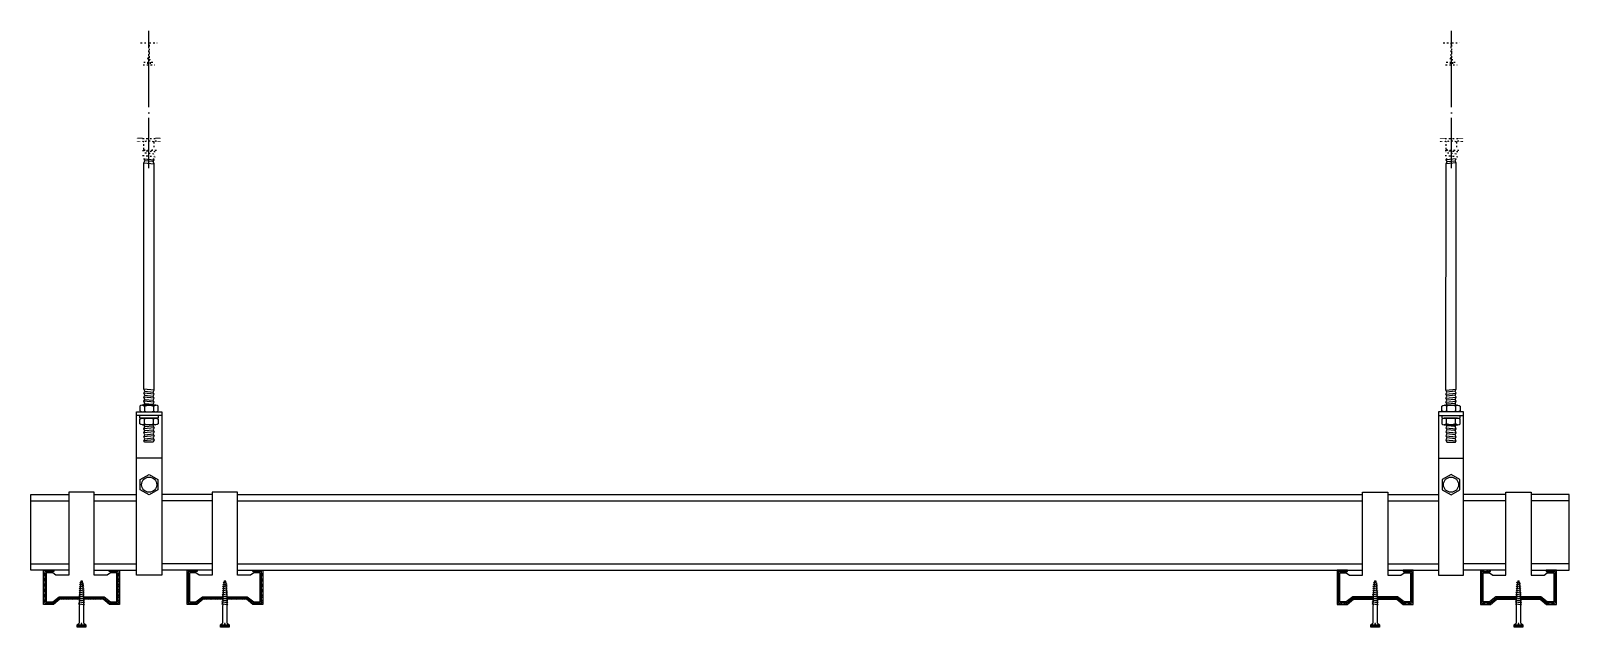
# Model space of a CAD drawing. Header units: millimetres. Extents: x 0 to 1218, y -45 to 427.
import ezdxf

# ---------------------------------------------------------------- set-up
doc = ezdxf.new("R2010")
doc.units = ezdxf.units.MM
doc.linetypes.add('ACAD_ISO03W100', pattern=[30, 12, -18])
doc.linetypes.add('DOTE', pattern=[2.42, 2, -0.2, 0.02, -0.2])

# ---------------------------------------------------------------- blocks, each defined once
blk = doc.blocks.new('膨胀螺栓M10x95(terry)')
at = {"linetype": 'ACAD_ISO03W100', "ltscale": 0.1}
blk.add_wipeout([(-5.9, 79.4), (5.9, 79.4), (6.6, 79), (6.9, 78.4), (6.5, 75.8), (7, 75.7), (5, 60.4), (4.1, 60.4), (4.1, 58.4), (5, 58.4), (5, 0), (10, 0), (10, -2), (6, -2), (8, -2.7), (8, -8.7), (7.1, -9.2), (6, -9.4), (4.5, -9.4), (5, -10.4), (4, -12.3), (5, -14.4), (4.4, -15.6), (-4, -15.6), (-5, -13.4), (-4, -11.5), (-5, -9.4), (-6, -9.4), (-8, -8.7), (-8, -2.7), (-7.1, -2.2), (-6, -2), (-10, -2), (-10, 0), (-5, 0), (-5, 58.4), (-4.1, 58.4), (-4.1, 60.4), (-5, 60.4), (-7, 75.8), (-6.5, 75.9), (-6.9, 78.2), (-6.6, 79), (-6.2, 79.3)], dxfattribs=at)
at = {"color": 250, "linetype": 'DOTE', "ltscale": 20}
blk.add_line((0, -23.6), (0, 85.4), dxfattribs=at)
at = {"linetype": 'ACAD_ISO03W100', "ltscale": 0.1}
for p, q in [((-4.6, 58.4), (4.6, 58.4)), ((-4.1, 60.4), (4.1, 60.4)), ((-5, 0), (5, 0))]:
    blk.add_line(p, q, dxfattribs=at)
at = {"color": 8, "linetype": 'ACAD_ISO03W100', "ltscale": 0.1}
for p, q in [((-1, 60.4), (-1, 58.4)), ((1, 60.4), (1, 58.4)), ((6, -9.4), (-6, -9.4)), ((-5, -9.4), (5, -10.4)), ((-4, -8.7), (-4, -2.7)), ((4, -12.3), (-4, -11.5)), ((4, -2.7), (4, -8.7)), ((-5, -13.4), (5, -14.4))]:
    blk.add_line(p, q, dxfattribs=at)
blk.add_lwpolyline([(-6.5, 75.8), (-0.4, 75.8), (-0.4, 63.9, 4.791288), (0.4, 63.9), (0.4, 75.8), (6.5, 75.8)], format="xyb", dxfattribs=at)
for centre, radius, start, end in [((-6, -5.3), 3.26, 51.8082, 90), ((0, -13.8), 11.8, 70.2513, 109.7487), ((0, 2.4), 11.8, 250.2513, 289.7487), ((6, -5.2), 3.18, 90, 128.6969)]:
    blk.add_arc(centre, radius, start, end, dxfattribs=at)

msp = doc.modelspace()

# ---------------------------------------------------------------- hatches: boundary and pattern name
h = msp.add_hatch()
h.set_pattern_fill('ANSI32', color=250, style=0)
h.set_pattern_definition([(45, (-13573.948, 214026.352), (-2.121320344, 2.121320344), []), (45, (-13572.534, 214026.352), (-2.121320344, 2.121320344), [])])
edge = h.paths.add_edge_path()
edge.add_arc((-117.2, -29.5), 159.2, 2.3492, 2.7095)
edge.add_line((41.8, -22), (57.7, -22))
edge.add_line((57.7, -22), (62.7, -26))
edge.add_line((62.7, -26), (69.2, -26))
edge.add_line((69.2, -26), (69.2, -1))
edge.add_line((69.2, -1), (62.2, -1))
edge.add_line((62.2, -1), (62.2, 0))
edge.add_line((62.2, 0), (70.2, 0))
edge.add_line((70.2, 0), (70.2, -27))
edge.add_line((70.2, -27), (62.3, -27))
edge.add_line((62.3, -27), (57.3, -23))
edge.add_line((57.3, -23), (41.9, -23))
edge = h.paths.add_edge_path()
edge.add_line((38, -22.7), (38.5, -22.8))
edge.add_arc((197.5, -29.5), 159.2, 177.2905, 177.5543, ccw=False)
edge.add_line((38.5, -22), (22.7, -22))
edge.add_line((22.7, -22), (17.7, -26))
edge.add_line((17.7, -26), (11.2, -26))
edge.add_line((11.2, -26), (11.2, -1))
edge.add_line((11.2, -1), (18.2, -1))
edge.add_line((18.2, -1), (18.2, 0))
edge.add_line((18.2, 0), (10.2, 0))
edge.add_line((10.2, 0), (10.2, -27))
edge.add_line((10.2, -27), (18.1, -27))
edge.add_line((18.1, -27), (23.1, -23))
edge.add_line((23.1, -23), (39, -23))
edge.add_line((39, -23), (38.3, -22.9))
edge.add_line((38.3, -22.9), (38, -22.7))
h = msp.add_hatch()
h.set_pattern_fill('ANSI32', color=250, style=0)
h.set_pattern_definition([(45, (-13460.5065, 214026.352), (-2.121320344, 2.121320344), []), (45, (-13459.0923, 214026.352), (-2.121320344, 2.121320344), [])])
edge = h.paths.add_edge_path()
edge.add_arc((-3.7, -29.5), 159.2, 2.3492, 2.7095)
edge.add_line((155.3, -22), (171.1, -22))
edge.add_line((171.1, -22), (176.1, -26))
edge.add_line((176.1, -26), (182.7, -26))
edge.add_line((182.7, -26), (182.7, -1))
edge.add_line((182.7, -1), (175.7, -1))
edge.add_line((175.7, -1), (175.7, 0))
edge.add_line((175.7, 0), (183.7, 0))
edge.add_line((183.7, 0), (183.7, -27))
edge.add_line((183.7, -27), (175.8, -27))
edge.add_line((175.8, -27), (170.8, -23))
edge.add_line((170.8, -23), (155.3, -23))
edge = h.paths.add_edge_path()
edge.add_line((151.4, -22.7), (152, -22.8))
edge.add_arc((311, -29.5), 159.2, 177.2905, 177.5543, ccw=False)
edge.add_line((152, -22), (136.2, -22))
edge.add_line((136.2, -22), (131.2, -26))
edge.add_line((131.2, -26), (124.7, -26))
edge.add_line((124.7, -26), (124.7, -1))
edge.add_line((124.7, -1), (131.7, -1))
edge.add_line((131.7, -1), (131.7, 0))
edge.add_line((131.7, 0), (123.7, 0))
edge.add_line((123.7, 0), (123.7, -27))
edge.add_line((123.7, -27), (131.5, -27))
edge.add_line((131.5, -27), (136.5, -23))
edge.add_line((136.5, -23), (152.4, -23))
edge.add_line((152.4, -23), (151.7, -22.9))
edge.add_line((151.7, -22.9), (151.4, -22.7))
h = msp.add_hatch()
h.set_pattern_fill('ANSI32', color=250, style=0)
h.set_pattern_definition([(135, (14678.6177, 214026.352), (2.121320344, 2.121320344), []), (135, (14677.2035, 214026.352), (2.121320344, 2.121320344), [])])
edge = h.paths.add_edge_path()
edge.add_arc((1221.8, -29.5), 159.2, 537.2905, 537.6508, ccw=False)
edge.add_line((1062.8, -22), (1047, -22))
edge.add_line((1047, -22), (1042, -26))
edge.add_line((1042, -26), (1035.5, -26))
edge.add_line((1035.5, -26), (1035.5, -1))
edge.add_line((1035.5, -1), (1042.5, -1))
edge.add_line((1042.5, -1), (1042.5, 0))
edge.add_line((1042.5, 0), (1034.5, 0))
edge.add_line((1034.5, 0), (1034.5, -27))
edge.add_line((1034.5, -27), (1042.3, -27))
edge.add_line((1042.3, -27), (1047.3, -23))
edge.add_line((1047.3, -23), (1062.8, -23))
edge = h.paths.add_edge_path()
edge.add_line((1066.7, -22.7), (1066.2, -22.8))
edge.add_arc((907.1, -29.5), 159.2, 362.4457, 362.7095)
edge.add_line((1066.1, -22), (1081.9, -22))
edge.add_line((1081.9, -22), (1086.9, -26))
edge.add_line((1086.9, -26), (1093.5, -26))
edge.add_line((1093.5, -26), (1093.5, -1))
edge.add_line((1093.5, -1), (1086.5, -1))
edge.add_line((1086.5, -1), (1086.5, 0))
edge.add_line((1086.5, 0), (1094.5, 0))
edge.add_line((1094.5, 0), (1094.5, -27))
edge.add_line((1094.5, -27), (1086.6, -27))
edge.add_line((1086.6, -27), (1081.6, -23))
edge.add_line((1081.6, -23), (1065.7, -23))
edge.add_line((1065.7, -23), (1066.4, -22.9))
edge.add_line((1066.4, -22.9), (1066.7, -22.7))
h = msp.add_hatch()
h.set_pattern_fill('ANSI32', color=250, style=0)
h.set_pattern_definition([(135, (14792.0593, 214026.352), (2.121320344, 2.121320344), []), (135, (14790.645, 214026.352), (2.121320344, 2.121320344), [])])
edge = h.paths.add_edge_path()
edge.add_arc((1335.3, -29.5), 159.2, 537.2905, 537.6508, ccw=False)
edge.add_line((1176.3, -22), (1160.4, -22))
edge.add_line((1160.4, -22), (1155.4, -26))
edge.add_line((1155.4, -26), (1148.9, -26))
edge.add_line((1148.9, -26), (1148.9, -1))
edge.add_line((1148.9, -1), (1155.9, -1))
edge.add_line((1155.9, -1), (1155.9, 0))
edge.add_line((1155.9, 0), (1147.9, 0))
edge.add_line((1147.9, 0), (1147.9, -27))
edge.add_line((1147.9, -27), (1155.8, -27))
edge.add_line((1155.8, -27), (1160.8, -23))
edge.add_line((1160.8, -23), (1176.2, -23))
edge = h.paths.add_edge_path()
edge.add_line((1180.1, -22.7), (1179.6, -22.8))
edge.add_arc((1020.6, -29.5), 159.2, 362.4457, 362.7095)
edge.add_line((1179.6, -22), (1195.4, -22))
edge.add_line((1195.4, -22), (1200.4, -26))
edge.add_line((1200.4, -26), (1206.9, -26))
edge.add_line((1206.9, -26), (1206.9, -1))
edge.add_line((1206.9, -1), (1199.9, -1))
edge.add_line((1199.9, -1), (1199.9, 0))
edge.add_line((1199.9, 0), (1207.9, 0))
edge.add_line((1207.9, 0), (1207.9, -27))
edge.add_line((1207.9, -27), (1200, -27))
edge.add_line((1200, -27), (1195, -23))
edge.add_line((1195, -23), (1179.1, -23))
edge.add_line((1179.1, -23), (1179.8, -22.9))
edge.add_line((1179.8, -22.9), (1180.1, -22.7))
h = msp.add_hatch()
h.set_pattern_fill('ANSI37', color=8, scale=0.2, style=0)
h.set_pattern_definition([(45, (36.7712, -45.12546), (-0.44901, 0.44901), []), (135, (36.7712, -45.12546), (-0.44901, -0.44901), [])])
h.paths.add_polyline_path([(36.8, -43.6), (43.7, -43.6), (43.7, -45.1), (36.8, -45.1)])
h = msp.add_hatch()
h.set_pattern_fill('ANSI37', color=8, scale=0.2, style=0)
h.set_pattern_definition([(45, (150.2128, -45.12546), (-0.44901, 0.44901), []), (135, (150.2128, -45.12546), (-0.44901, -0.44901), [])])
h.paths.add_polyline_path([(150.2, -43.6), (157.2, -43.6), (157.2, -45.1), (150.2, -45.1)])
h = msp.add_hatch()
h.set_pattern_fill('ANSI37', color=8, scale=0.2, style=0)
h.set_pattern_definition([(45, (1061.0229, -45.12546), (-0.44901, 0.44901), []), (135, (1061.0229, -45.12546), (-0.44901, -0.44901), [])])
h.paths.add_polyline_path([(1061, -43.6), (1068, -43.6), (1068, -45.1), (1061, -45.1)])
h = msp.add_hatch()
h.set_pattern_fill('ANSI37', color=8, scale=0.2, style=0)
h.set_pattern_definition([(45, (1174.4645, -45.12546), (-0.44901, 0.44901), []), (135, (1174.4645, -45.12546), (-0.44901, -0.44901), [])])
h.paths.add_polyline_path([(1174.5, -43.6), (1181.4, -43.6), (1181.4, -45.1), (1174.5, -45.1)])

# ---------------------------------------------------------------- linework, layer by layer
at = {"color": 8}
for p, q in [((102.5, 342), (84.5, 342)), ((1115.8, 342), (1133.8, 342)), ((89.7, 332.4), (97.7, 331.6)), ((89.7, 329.2), (97.7, 328.4)), ((89.9, 335.4), (89.9, 339.4)), ((96.9, 333.3), (90.4, 333.9)), ((96.9, 330.1), (90.4, 330.7)), ((97.1, 335.4), (97.1, 339.4)), ((1128.6, 332.4), (1120.6, 331.6)), ((1128.6, 329.2), (1120.6, 328.4)), ((1121.2, 335.4), (1121.2, 339.4)), ((1121.4, 333.3), (1127.8, 333.9)), ((1121.4, 330.1), (1127.8, 330.7)), ((1128.4, 335.4), (1128.4, 339.4)), ((89.7, 326), (97.7, 325.2)), ((89.7, 322.8), (97.6, 322)), ((96.9, 326.9), (90.4, 327.5)), ((96.9, 323.7), (90.4, 324.3)), ((1128.6, 326), (1120.6, 325.2)), ((1128.6, 322.8), (1120.6, 322)), ((1121.4, 326.9), (1127.8, 327.5)), ((1121.4, 323.7), (1127.8, 324.3)), ((97.6, 142.7), (89.6, 143.5)), ((97.6, 139.5), (89.6, 140.3)), ((97.6, 136.3), (89.6, 137.1)), ((90.4, 141.8), (96.9, 141.2)), ((90.4, 138.6), (96.9, 138)), ((90.4, 135.4), (96.9, 134.8)), ((1120.5, 142.7), (1128.5, 143.5)), ((1120.5, 139.5), (1128.5, 140.3)), ((1120.5, 136.3), (1128.5, 137.1)), ((1127.7, 141.8), (1121.2, 141.2)), ((1127.7, 138.6), (1121.2, 138)), ((1127.7, 135.4), (1121.2, 134.8)), ((97.6, 133.1), (89.6, 133.9)), ((90, 130.1), (90, 126.1)), ((90.4, 132.2), (96.9, 131.6)), ((97.3, 130.1), (97.3, 126.1)), ((1120.5, 133.1), (1128.5, 133.9)), ((1120.9, 130.1), (1120.9, 126.1)), ((1127.7, 132.2), (1121.2, 131.6)), ((1128.1, 130.1), (1128.1, 126.1)), ((97.6, 112.9), (89.6, 112.1)), ((97.6, 109.7), (89.6, 108.9)), ((90, 115.9), (90, 119.9)), ((90.4, 113.8), (96.9, 114.4)), ((90.4, 110.6), (96.9, 111.2)), ((97.3, 115.9), (97.3, 119.9)), ((1120.5, 112.9), (1128.5, 112.1)), ((1120.5, 109.7), (1128.5, 108.9)), ((1120.9, 115.9), (1120.9, 119.9)), ((1127.7, 113.8), (1121.2, 114.4)), ((1127.7, 110.6), (1121.2, 111.2)), ((1128.1, 115.9), (1128.1, 119.9)), ((97.6, 106.5), (89.6, 105.7)), ((97.6, 103.3), (89.6, 102.5)), ((90.4, 107.4), (96.9, 108)), ((90.4, 104.2), (96.9, 104.8)), ((1120.5, 106.5), (1128.5, 105.7)), ((1120.5, 103.3), (1128.5, 102.5)), ((1127.7, 107.4), (1121.2, 108)), ((1127.7, 104.2), (1121.2, 104.8)), ((38.6, -11.1, 0), (41.7, -11.7, 0)), ((38.9, -11.3, 0), (38.6, -11.1, 0)), ((38.8, -9.5, 0), (41.5, -10.1, 0)), ((39, -9.8, 0), (38.8, -9.5, 0)), ((41.9, -11.9, 0), (38.9, -11.3, 0)), ((41.7, -10.4, 0), (39, -9.8, 0)), ((39.8, -8.3, 0), (40.8, -8.3, 0)), ((41.5, -10.1, 0), (41.7, -10.4, 0)), ((41.7, -11.7, 0), (41.9, -11.9, 0)), ((152, -11.1, 0), (155.1, -11.7, 0)), ((152.3, -11.3, 0), (152, -11.1, 0)), ((152.3, -9.5, 0), (155, -10.1, 0)), ((152.5, -9.8, 0), (152.3, -9.5, 0)), ((155.4, -11.9, 0), (152.3, -11.3, 0)), ((155.2, -10.4, 0), (152.5, -9.8, 0)), ((153.2, -8.3, 0), (154.2, -8.3, 0)), ((155, -10.1, 0), (155.2, -10.4, 0)), ((155.1, -11.7, 0), (155.4, -11.9, 0)), ((1062.9, -11.1, 0), (1066, -11.7, 0)), ((1063.1, -11.3, 0), (1062.9, -11.1, 0)), ((1063.1, -9.5, 0), (1065.8, -10.1, 0)), ((1063.3, -9.8, 0), (1063.1, -9.5, 0)), ((1066.2, -11.9, 0), (1063.1, -11.3, 0)), ((1066, -10.4, 0), (1063.3, -9.8, 0)), ((1064, -8.3, 0), (1065, -8.3, 0)), ((1065.8, -10.1, 0), (1066, -10.4, 0)), ((1066, -11.7, 0), (1066.2, -11.9, 0)), ((1176.3, -11.1, 0), (1179.4, -11.7, 0)), ((1176.5, -11.3, 0), (1176.3, -11.1, 0)), ((1176.5, -9.5, 0), (1179.2, -10.1, 0)), ((1176.7, -9.8, 0), (1176.5, -9.5, 0)), ((1179.6, -11.9, 0), (1176.5, -11.3, 0)), ((1179.4, -10.4, 0), (1176.7, -9.8, 0)), ((1177.5, -8.3, 0), (1178.5, -8.3, 0)), ((1179.2, -10.1, 0), (1179.4, -10.4, 0)), ((1179.4, -11.7, 0), (1179.6, -11.9, 0)), ((38, -23.5, 0), (42.2, -24.1, 0)), ((38.3, -23.8, 0), (38, -23.5, 0)), ((38, -23.5, 0), (42.2, -24.1, 0)), ((38.3, -23.8, 0), (38, -23.5, 0)), ((38.1, -20.4, 0), (42.1, -21, 0)), ((38.4, -20.6, 0), (38.1, -20.4, 0)), ((38.1, -20.4, 0), (42.1, -21, 0)), ((38.4, -20.6, 0), (38.1, -20.4, 0)), ((38.1, -21.9, 0), (42.1, -22.5, 0)), ((38.4, -22.2, 0), (38.1, -21.9, 0)), ((38.1, -21.9, 0), (42.1, -22.5, 0)), ((38.4, -22.2, 0), (38.1, -21.9, 0)), ((38.2, -18.8, 0), (42, -19.4, 0)), ((38.5, -19.1, 0), (38.2, -18.8, 0)), ((38.2, -18.8, 0), (42, -19.4, 0)), ((38.5, -19.1, 0), (38.2, -18.8, 0)), ((38.3, -15.7, 0), (41.9, -16.3, 0)), ((38.6, -16, 0), (38.3, -15.7, 0)), ((38.3, -17.3, 0), (42, -17.9, 0)), ((38.6, -17.5, 0), (38.3, -17.3, 0)), ((38.3, -17.3, 0), (42, -17.9, 0)), ((38.6, -17.5, 0), (38.3, -17.3, 0)), ((42.5, -24.3, 0), (38.3, -23.8, 0)), ((42.5, -24.3, 0), (38.3, -23.8, 0)), ((38.4, -14.2, 0), (41.9, -14.8, 0)), ((38.7, -14.4, 0), (38.4, -14.2, 0)), ((42.4, -21.2, 0), (38.4, -20.6, 0)), ((42.4, -21.2, 0), (38.4, -20.6, 0)), ((42.5, -22.8, 0), (38.4, -22.2, 0)), ((42.5, -22.8, 0), (38.4, -22.2, 0)), ((38.5, -12.6, 0), (41.8, -13.2, 0)), ((38.8, -12.9, 0), (38.5, -12.6, 0)), ((42.4, -19.7, 0), (38.5, -19.1, 0)), ((42.4, -19.7, 0), (38.5, -19.1, 0)), ((42.2, -16.6, 0), (38.6, -16, 0)), ((42.3, -18.1, 0), (38.6, -17.5, 0)), ((42.3, -18.1, 0), (38.6, -17.5, 0)), ((42.1, -15, 0), (38.7, -14.4, 0)), ((42.1, -13.5, 0), (38.8, -12.9, 0)), ((41.8, -13.2, 0), (42.1, -13.5, 0)), ((41.9, -14.8, 0), (42.1, -15, 0)), ((41.9, -16.3, 0), (42.2, -16.6, 0)), ((42, -17.9, 0), (42.3, -18.1, 0)), ((42, -17.9, 0), (42.3, -18.1, 0)), ((42, -19.4, 0), (42.4, -19.7, 0)), ((42, -19.4, 0), (42.4, -19.7, 0)), ((42.1, -21, 0), (42.4, -21.2, 0)), ((42.1, -21, 0), (42.4, -21.2, 0)), ((42.1, -22.5, 0), (42.5, -22.8, 0)), ((42.1, -22.5, 0), (42.5, -22.8, 0)), ((42.2, -24.1, 0), (42.5, -24.3, 0)), ((42.2, -24.1, 0), (42.5, -24.3, 0)), ((151.5, -21.9, 0), (155.6, -22.5, 0)), ((151.8, -22.2, 0), (151.5, -21.9, 0)), ((151.5, -21.9, 0), (155.6, -22.5, 0)), ((151.8, -22.2, 0), (151.5, -21.9, 0)), ((151.5, -23.5, 0), (155.6, -24.1, 0)), ((151.8, -23.8, 0), (151.5, -23.5, 0)), ((151.5, -23.5, 0), (155.6, -24.1, 0)), ((151.8, -23.8, 0), (151.5, -23.5, 0)), ((151.6, -18.8, 0), (155.5, -19.4, 0)), ((151.9, -19.1, 0), (151.6, -18.8, 0)), ((151.6, -18.8, 0), (155.5, -19.4, 0)), ((151.9, -19.1, 0), (151.6, -18.8, 0)), ((151.6, -20.4, 0), (155.5, -21, 0)), ((151.9, -20.6, 0), (151.6, -20.4, 0)), ((151.6, -20.4, 0), (155.5, -21, 0)), ((151.9, -20.6, 0), (151.6, -20.4, 0)), ((151.7, -17.3, 0), (155.4, -17.9, 0)), ((152, -17.5, 0), (151.7, -17.3, 0)), ((151.7, -17.3, 0), (155.4, -17.9, 0)), ((152, -17.5, 0), (151.7, -17.3, 0)), ((151.8, -14.2, 0), (155.3, -14.8, 0)), ((152.1, -14.4, 0), (151.8, -14.2, 0)), ((151.8, -15.7, 0), (155.4, -16.3, 0)), ((152.1, -16, 0), (151.8, -15.7, 0)), ((155.9, -22.8, 0), (151.8, -22.2, 0)), ((155.9, -22.8, 0), (151.8, -22.2, 0)), ((156, -24.3, 0), (151.8, -23.8, 0)), ((156, -24.3, 0), (151.8, -23.8, 0)), ((151.9, -12.6, 0), (155.2, -13.2, 0)), ((152.2, -12.9, 0), (151.9, -12.6, 0)), ((155.8, -19.7, 0), (151.9, -19.1, 0)), ((155.8, -19.7, 0), (151.9, -19.1, 0)), ((155.9, -21.2, 0), (151.9, -20.6, 0)), ((155.9, -21.2, 0), (151.9, -20.6, 0)), ((155.7, -18.1, 0), (152, -17.5, 0)), ((155.7, -18.1, 0), (152, -17.5, 0)), ((155.6, -15, 0), (152.1, -14.4, 0)), ((155.6, -16.6, 0), (152.1, -16, 0)), ((155.5, -13.5, 0), (152.2, -12.9, 0)), ((155.2, -13.2, 0), (155.5, -13.5, 0)), ((155.3, -14.8, 0), (155.6, -15, 0)), ((155.4, -16.3, 0), (155.6, -16.6, 0)), ((155.4, -17.9, 0), (155.7, -18.1, 0)), ((155.4, -17.9, 0), (155.7, -18.1, 0)), ((155.5, -19.4, 0), (155.8, -19.7, 0)), ((155.5, -19.4, 0), (155.8, -19.7, 0)), ((155.5, -21, 0), (155.9, -21.2, 0)), ((155.5, -21, 0), (155.9, -21.2, 0)), ((155.6, -22.5, 0), (155.9, -22.8, 0)), ((155.6, -22.5, 0), (155.9, -22.8, 0)), ((155.6, -24.1, 0), (156, -24.3, 0)), ((155.6, -24.1, 0), (156, -24.3, 0)), ((1062.3, -21.9, 0), (1066.4, -22.5, 0)), ((1062.7, -22.2, 0), (1062.3, -21.9, 0)), ((1062.3, -21.9, 0), (1066.4, -22.5, 0)), ((1062.7, -22.2, 0), (1062.3, -21.9, 0)), ((1062.3, -23.5, 0), (1066.4, -24.1, 0)), ((1062.6, -23.8, 0), (1062.3, -23.5, 0)), ((1062.3, -23.5, 0), (1066.4, -24.1, 0)), ((1062.6, -23.8, 0), (1062.3, -23.5, 0)), ((1062.4, -18.8, 0), (1066.3, -19.4, 0)), ((1062.8, -19.1, 0), (1062.4, -18.8, 0)), ((1062.4, -18.8, 0), (1066.3, -19.4, 0)), ((1062.8, -19.1, 0), (1062.4, -18.8, 0)), ((1062.4, -20.4, 0), (1066.3, -21, 0)), ((1062.7, -20.6, 0), (1062.4, -20.4, 0)), ((1062.4, -20.4, 0), (1066.3, -21, 0)), ((1062.7, -20.6, 0), (1062.4, -20.4, 0)), ((1062.5, -17.3, 0), (1066.3, -17.9, 0)), ((1062.8, -17.5, 0), (1062.5, -17.3, 0)), ((1062.5, -17.3, 0), (1066.3, -17.9, 0)), ((1062.8, -17.5, 0), (1062.5, -17.3, 0)), ((1062.6, -15.7, 0), (1066.2, -16.3, 0)), ((1062.9, -16, 0), (1062.6, -15.7, 0)), ((1066.8, -24.3, 0), (1062.6, -23.8, 0)), ((1066.8, -24.3, 0), (1062.6, -23.8, 0)), ((1062.7, -12.6, 0), (1066.1, -13.2, 0)), ((1063, -12.9, 0), (1062.7, -12.6, 0)), ((1062.7, -14.2, 0), (1066.1, -14.8, 0)), ((1062.9, -14.4, 0), (1062.7, -14.2, 0)), ((1066.7, -21.2, 0), (1062.7, -20.6, 0)), ((1066.7, -21.2, 0), (1062.7, -20.6, 0)), ((1066.7, -22.8, 0), (1062.7, -22.2, 0)), ((1066.7, -22.8, 0), (1062.7, -22.2, 0)), ((1066.5, -18.1, 0), (1062.8, -17.5, 0)), ((1066.5, -18.1, 0), (1062.8, -17.5, 0)), ((1066.6, -19.7, 0), (1062.8, -19.1, 0)), ((1066.6, -19.7, 0), (1062.8, -19.1, 0)), ((1066.4, -15, 0), (1062.9, -14.4, 0)), ((1066.5, -16.6, 0), (1062.9, -16, 0)), ((1066.3, -13.5, 0), (1063, -12.9, 0)), ((1066.1, -13.2, 0), (1066.3, -13.5, 0)), ((1066.1, -14.8, 0), (1066.4, -15, 0)), ((1066.2, -16.3, 0), (1066.5, -16.6, 0)), ((1066.3, -17.9, 0), (1066.5, -18.1, 0)), ((1066.3, -17.9, 0), (1066.5, -18.1, 0)), ((1066.3, -19.4, 0), (1066.6, -19.7, 0)), ((1066.3, -19.4, 0), (1066.6, -19.7, 0)), ((1066.3, -21, 0), (1066.7, -21.2, 0)), ((1066.3, -21, 0), (1066.7, -21.2, 0)), ((1066.4, -22.5, 0), (1066.7, -22.8, 0)), ((1066.4, -22.5, 0), (1066.7, -22.8, 0)), ((1066.4, -24.1, 0), (1066.8, -24.3, 0)), ((1066.4, -24.1, 0), (1066.8, -24.3, 0)), ((1175.7, -23.5, 0), (1179.9, -24.1, 0)), ((1176, -23.8, 0), (1175.7, -23.5, 0)), ((1175.7, -23.5, 0), (1179.9, -24.1, 0)), ((1176, -23.8, 0), (1175.7, -23.5, 0)), ((1175.8, -20.4, 0), (1179.8, -21, 0)), ((1176.1, -20.6, 0), (1175.8, -20.4, 0)), ((1175.8, -20.4, 0), (1179.8, -21, 0)), ((1176.1, -20.6, 0), (1175.8, -20.4, 0)), ((1175.8, -21.9, 0), (1179.8, -22.5, 0)), ((1176.1, -22.2, 0), (1175.8, -21.9, 0)), ((1175.8, -21.9, 0), (1179.8, -22.5, 0)), ((1176.1, -22.2, 0), (1175.8, -21.9, 0)), ((1175.9, -17.3, 0), (1179.7, -17.9, 0)), ((1176.2, -17.5, 0), (1175.9, -17.3, 0)), ((1175.9, -17.3, 0), (1179.7, -17.9, 0)), ((1176.2, -17.5, 0), (1175.9, -17.3, 0)), ((1175.9, -18.8, 0), (1179.7, -19.4, 0)), ((1176.2, -19.1, 0), (1175.9, -18.8, 0)), ((1175.9, -18.8, 0), (1179.7, -19.4, 0)), ((1176.2, -19.1, 0), (1175.9, -18.8, 0)), ((1176, -15.7, 0), (1179.6, -16.3, 0)), ((1176.3, -16, 0), (1176, -15.7, 0)), ((1180.2, -24.3, 0), (1176, -23.8, 0)), ((1180.2, -24.3, 0), (1176, -23.8, 0)), ((1176.1, -14.2, 0), (1179.6, -14.8, 0)), ((1176.4, -14.4, 0), (1176.1, -14.2, 0)), ((1180.1, -21.2, 0), (1176.1, -20.6, 0)), ((1180.1, -21.2, 0), (1176.1, -20.6, 0)), ((1180.2, -22.8, 0), (1176.1, -22.2, 0)), ((1180.2, -22.8, 0), (1176.1, -22.2, 0)), ((1176.2, -12.6, 0), (1179.5, -13.2, 0)), ((1176.4, -12.9, 0), (1176.2, -12.6, 0)), ((1180, -18.1, 0), (1176.2, -17.5, 0)), ((1180, -18.1, 0), (1176.2, -17.5, 0)), ((1180, -19.7, 0), (1176.2, -19.1, 0)), ((1180, -19.7, 0), (1176.2, -19.1, 0)), ((1179.9, -16.6, 0), (1176.3, -16, 0)), ((1179.8, -13.5, 0), (1176.4, -12.9, 0)), ((1179.8, -15, 0), (1176.4, -14.4, 0)), ((1179.5, -13.2, 0), (1179.8, -13.5, 0)), ((1179.6, -14.8, 0), (1179.8, -15, 0)), ((1179.6, -16.3, 0), (1179.9, -16.6, 0)), ((1179.7, -17.9, 0), (1180, -18.1, 0)), ((1179.7, -17.9, 0), (1180, -18.1, 0)), ((1179.7, -19.4, 0), (1180, -19.7, 0)), ((1179.7, -19.4, 0), (1180, -19.7, 0)), ((1179.8, -21, 0), (1180.1, -21.2, 0)), ((1179.8, -21, 0), (1180.1, -21.2, 0)), ((1179.8, -22.5, 0), (1180.2, -22.8, 0)), ((1179.8, -22.5, 0), (1180.2, -22.8, 0)), ((1179.9, -24.1, 0), (1180.2, -24.3, 0)), ((1179.9, -24.1, 0), (1180.2, -24.3, 0)), ((37.9, -26.6, 0), (42.3, -27.2, 0)), ((38.2, -26.9, 0), (37.9, -26.6, 0)), ((37.9, -26.6, 0), (42.3, -27.2, 0)), ((38.2, -26.9, 0), (37.9, -26.6, 0)), ((38, -25.1, 0), (42.2, -25.6, 0)), ((38.3, -25.3, 0), (38, -25.1, 0)), ((38, -25.1, 0), (42.2, -25.6, 0)), ((38.3, -25.3, 0), (38, -25.1, 0)), ((42.6, -27.5, 0), (38.2, -26.9, 0)), ((42.6, -27.5, 0), (38.2, -26.9, 0)), ((42.6, -25.9, 0), (38.3, -25.3, 0)), ((42.6, -25.9, 0), (38.3, -25.3, 0)), ((42.2, -25.6, 0), (42.6, -25.9, 0)), ((42.2, -25.6, 0), (42.6, -25.9, 0)), ((42.3, -27.2, 0), (42.6, -27.5, 0)), ((42.3, -27.2, 0), (42.6, -27.5, 0)), ((151.3, -26.6, 0), (155.7, -27.2, 0)), ((151.7, -26.9, 0), (151.3, -26.6, 0)), ((151.3, -26.6, 0), (155.7, -27.2, 0)), ((151.7, -26.9, 0), (151.3, -26.6, 0)), ((151.4, -25.1, 0), (155.7, -25.6, 0)), ((151.7, -25.3, 0), (151.4, -25.1, 0)), ((151.4, -25.1, 0), (155.7, -25.6, 0)), ((151.7, -25.3, 0), (151.4, -25.1, 0)), ((156, -25.9, 0), (151.7, -25.3, 0)), ((156, -25.9, 0), (151.7, -25.3, 0)), ((156.1, -27.5, 0), (151.7, -26.9, 0)), ((156.1, -27.5, 0), (151.7, -26.9, 0)), ((155.7, -25.6, 0), (156, -25.9, 0)), ((155.7, -25.6, 0), (156, -25.9, 0)), ((155.7, -27.2, 0), (156.1, -27.5, 0)), ((155.7, -27.2, 0), (156.1, -27.5, 0)), ((1062.2, -25.1, 0), (1066.5, -25.6, 0)), ((1062.6, -25.3, 0), (1062.2, -25.1, 0)), ((1062.2, -25.1, 0), (1066.5, -25.6, 0)), ((1062.6, -25.3, 0), (1062.2, -25.1, 0)), ((1062.2, -26.6, 0), (1066.5, -27.2, 0)), ((1062.5, -26.9, 0), (1062.2, -26.6, 0)), ((1062.2, -26.6, 0), (1066.5, -27.2, 0)), ((1062.5, -26.9, 0), (1062.2, -26.6, 0)), ((1066.9, -27.5, 0), (1062.5, -26.9, 0)), ((1066.9, -27.5, 0), (1062.5, -26.9, 0)), ((1066.8, -25.9, 0), (1062.6, -25.3, 0)), ((1066.8, -25.9, 0), (1062.6, -25.3, 0)), ((1066.5, -25.6, 0), (1066.8, -25.9, 0)), ((1066.5, -25.6, 0), (1066.8, -25.9, 0)), ((1066.5, -27.2, 0), (1066.9, -27.5, 0)), ((1066.5, -27.2, 0), (1066.9, -27.5, 0)), ((1175.6, -26.6, 0), (1180, -27.2, 0)), ((1175.9, -26.9, 0), (1175.6, -26.6, 0)), ((1175.6, -26.6, 0), (1180, -27.2, 0)), ((1175.9, -26.9, 0), (1175.6, -26.6, 0)), ((1175.7, -25.1, 0), (1179.9, -25.6, 0)), ((1176, -25.3, 0), (1175.7, -25.1, 0)), ((1175.7, -25.1, 0), (1179.9, -25.6, 0)), ((1176, -25.3, 0), (1175.7, -25.1, 0)), ((1180.3, -27.5, 0), (1175.9, -26.9, 0)), ((1180.3, -27.5, 0), (1175.9, -26.9, 0)), ((1180.3, -25.9, 0), (1176, -25.3, 0)), ((1180.3, -25.9, 0), (1176, -25.3, 0)), ((1179.9, -25.6, 0), (1180.3, -25.9, 0)), ((1179.9, -25.6, 0), (1180.3, -25.9, 0)), ((1180, -27.2, 0), (1180.3, -27.5, 0)), ((1180, -27.2, 0), (1180.3, -27.5, 0)), ((36.8, -43.3, 0), (38.4, -41.9, 0)), ((36.8, -43.6, 0), (36.8, -43.3, 0)), ((40, -43.6, 0), (36.8, -43.6, 0)), ((36.8, -43.6, 0), (36.8, -45.1, 0)), ((40.5, -42.1, 0), (40, -42.1, 0)), ((40, -42.1, 0), (40, -43.6, 0)), ((40.5, -43.6, 0), (40.5, -42.1, 0)), ((43.7, -43.6, 0), (40.5, -43.6, 0)), ((42.1, -41.9, 0), (43.7, -43.3, 0)), ((43.7, -43.3, 0), (43.7, -43.6, 0)), ((43.7, -43.6, 0), (43.7, -45.1, 0)), ((150.2, -43.3, 0), (151.9, -41.9, 0)), ((150.2, -43.6, 0), (150.2, -43.3, 0)), ((153.4, -43.6, 0), (150.2, -43.6, 0)), ((150.2, -43.6, 0), (150.2, -45.1, 0)), ((154, -42.1, 0), (153.4, -42.1, 0)), ((153.4, -42.1, 0), (153.4, -43.6, 0)), ((154, -43.6, 0), (154, -42.1, 0)), ((157.2, -43.6, 0), (154, -43.6, 0)), ((155.5, -41.9, 0), (157.2, -43.3, 0)), ((157.2, -43.3, 0), (157.2, -43.6, 0)), ((157.2, -43.6, 0), (157.2, -45.1, 0)), ((1061, -43.3, 0), (1062.7, -41.9, 0)), ((1061, -43.6, 0), (1061, -43.3, 0)), ((1064.2, -43.6, 0), (1061, -43.6, 0)), ((1061, -43.6, 0), (1061, -45.1, 0)), ((1064.8, -42.1, 0), (1064.2, -42.1, 0)), ((1064.2, -42.1, 0), (1064.2, -43.6, 0)), ((1064.8, -43.6, 0), (1064.8, -42.1, 0)), ((1068, -43.6, 0), (1064.8, -43.6, 0)), ((1066.3, -41.9, 0), (1068, -43.3, 0)), ((1068, -43.3, 0), (1068, -43.6, 0)), ((1068, -43.6, 0), (1068, -45.1, 0)), ((1174.5, -43.3, 0), (1176.1, -41.9, 0)), ((1174.5, -43.6, 0), (1174.5, -43.3, 0)), ((1177.7, -43.6, 0), (1174.5, -43.6, 0)), ((1174.5, -43.6, 0), (1174.5, -45.1, 0)), ((1178.2, -42.1, 0), (1177.7, -42.1, 0)), ((1177.7, -42.1, 0), (1177.7, -43.6, 0)), ((1178.2, -43.6, 0), (1178.2, -42.1, 0)), ((1181.4, -43.6, 0), (1178.2, -43.6, 0)), ((1179.8, -41.9, 0), (1181.4, -43.3, 0)), ((1181.4, -43.3, 0), (1181.4, -43.6, 0)), ((1181.4, -43.6, 0), (1181.4, -45.1, 0))]:
    msp.add_line(p, q, dxfattribs=at)
at = {"color": 8, "ltscale": 0.2}
for p, q in [((103.7, 122.5), (83.7, 122.5)), ((1114.5, 122.5), (1134.5, 122.5)), ((103.7, 88.9), (83.7, 88.9)), ((1114.5, 88.9), (1134.5, 88.9)), ((0, 55), (30.2, 55)), ((50.2, 60), (83.7, 60)), ((50.2, 55), (83.7, 55)), ((143.7, 60), (103.7, 60)), ((143.7, 55), (103.7, 55)), ((163.7, 60), (1054.5, 60)), ((163.7, 55), (1054.5, 55)), ((1074.5, 60), (1114.5, 60)), ((1074.5, 55), (1114.5, 55)), ((1167.9, 60), (1134.5, 60)), ((1167.9, 55), (1134.5, 55)), ((1218.1, 55), (1187.9, 55)), ((0, 5), (30.2, 5)), ((50.2, 5), (83.7, 5)), ((50.2, 0), (83.7, 0)), ((143.7, 5), (103.7, 5)), ((143.7, 0), (103.7, 0)), ((163.7, 5), (1054.5, 5)), ((163.7, 0), (1054.5, 0)), ((1074.5, 5), (1114.5, 5)), ((1074.5, 0), (1114.5, 0)), ((1167.9, 5), (1134.5, 5)), ((1167.9, 0), (1134.5, 0)), ((1218.1, 5), (1187.9, 5))]:
    msp.add_line(p, q, dxfattribs=at)
at = {"color": 8, "ltscale": 0.5}
for p, q in [((42.8, -42.7, 0), (42.8, -42.7, 0)), ((156.2, -42.7, 0), (156.2, -42.7, 0)), ((1067, -42.7, 0), (1067, -42.7, 0)), ((1180.5, -42.7, 0), (1180.5, -42.7, 0))]:
    msp.add_line(p, q, dxfattribs=at)
at = {"color": 8}
for points in [[(102.5, 342), (102.5, 340), (84.5, 340), (84.5, 342)], [(1115.8, 342), (1115.8, 340), (1133.8, 340), (1133.8, 342)], [(89.6, 130.7), (90.4, 132.2), (89.6, 133.9), (90.4, 135.4), (89.6, 137.1), (90.4, 138.6), (89.6, 140.3), (90.4, 141.8), (89.6, 143.5), (89.6, 322.8), (90.4, 324.3), (89.7, 326), (90.4, 327.5), (89.7, 329.2), (90.4, 330.7), (89.7, 332.4), (90.4, 333.9), (90, 334.8)], [(97.3, 130.7), (96.9, 131.6), (97.6, 133.1), (96.9, 134.8), (97.6, 136.3), (96.9, 138), (97.6, 139.5), (96.9, 141.2), (97.6, 142.7), (97.6, 322), (96.9, 323.7), (97.7, 325.2), (96.9, 326.9), (97.7, 328.4), (96.9, 330.1), (97.7, 331.6), (96.9, 333.3), (97.7, 334.8)], [(1120.8, 130.7), (1121.2, 131.6), (1120.5, 133.1), (1121.2, 134.8), (1120.5, 136.3), (1121.2, 138), (1120.5, 139.5), (1121.2, 141.2), (1120.5, 142.7), (1120.6, 322), (1121.4, 323.7), (1120.6, 325.2), (1121.4, 326.9), (1120.6, 328.4), (1121.4, 330.1), (1120.6, 331.6), (1121.4, 333.3), (1120.6, 334.8)], [(1128.5, 130.7), (1127.7, 132.2), (1128.5, 133.9), (1127.7, 135.4), (1128.5, 137.1), (1127.7, 138.6), (1128.5, 140.3), (1127.7, 141.8), (1128.5, 143.5), (1128.6, 322.8), (1127.8, 324.3), (1128.6, 326), (1127.8, 327.5), (1128.6, 329.2), (1127.8, 330.7), (1128.6, 332.4), (1127.8, 333.9), (1128.2, 334.8)], [(100.9, 122.5), (100.9, 120.5), (86.4, 120.5), (86.4, 122.5)], [(1117.3, 122.5), (1117.3, 120.5), (1131.7, 120.5), (1131.7, 122.5)], [(97.3, 115.3), (96.9, 114.4), (97.6, 112.9), (96.9, 111.2), (97.6, 109.7), (96.9, 108), (97.6, 106.5), (96.9, 104.8), (97.6, 103.3), (96.8, 101.5), (90.2, 101.5), (89.6, 102.5), (90.4, 104.2), (89.6, 105.7), (90.4, 107.4), (89.6, 108.9), (90.4, 110.6), (89.6, 112.1), (90.4, 113.8), (89.6, 115.3)], [(1120.8, 115.3), (1121.2, 114.4), (1120.5, 112.9), (1121.2, 111.2), (1120.5, 109.7), (1121.2, 108), (1120.5, 106.5), (1121.2, 104.8), (1120.5, 103.3), (1121.3, 101.5), (1128, 101.5), (1128.5, 102.5), (1127.7, 104.2), (1128.5, 105.7), (1127.7, 107.4), (1128.5, 108.9), (1127.7, 110.6), (1128.5, 112.1), (1127.7, 113.8), (1128.5, 115.3)]]:
    msp.add_lwpolyline(points, dxfattribs=at)
for points in [[(88.2, 340, 0.201578), (86.3, 339.3), (86.3, 335.5, 0.203722), (88, 334.8), (89.8, 334.8), (98.9, 334.8, 0.22641), (100.7, 335.5), (100.7, 339.3, 0.193582), (98.7, 340)], [(1130, 340, -0.201578), (1132, 339.3), (1132, 335.5, -0.203722), (1130.2, 334.8), (1128.4, 334.8), (1119.4, 334.8, -0.22641), (1117.6, 335.5), (1117.6, 339.3, -0.193582), (1119.5, 340)], [(88.4, 130.7, -0.219294), (90, 130.1, -0.173205), (97.3, 130.1, -0.102242), (98.9, 130.7)], [(88.4, 125.5, 0.219294), (90, 126.1, 0.173205), (97.3, 126.1, 0.102242), (98.9, 125.5)], [(1129.7, 130.7, 0.219294), (1128.1, 130.1, 0.173205), (1120.9, 130.1, 0.102242), (1119.2, 130.7)], [(1129.7, 125.5, -0.219294), (1128.1, 126.1, -0.173205), (1120.9, 126.1, -0.102242), (1119.2, 125.5)], [(88.4, 120.5, -0.219294), (90, 119.9, -0.173205), (97.3, 119.9, -0.102242), (98.9, 120.5)], [(88.4, 115.3, 0.219294), (90, 115.9, 0.173205), (97.3, 115.9, 0.102242), (98.9, 115.3)], [(1129.7, 120.5, 0.219294), (1128.1, 119.9, 0.173205), (1120.9, 119.9, 0.102242), (1119.2, 120.5)], [(1129.7, 115.3, -0.219294), (1128.1, 115.9, -0.173205), (1120.9, 115.9, -0.102242), (1119.2, 115.3)]]:
    msp.add_lwpolyline(points, format="xyb", dxfattribs=at)
at = {"color": 8, "ltscale": 0.2}
for points in [[(103.7, -4), (83.7, -4), (83.7, 125.5), (103.7, 125.5)], [(1114.5, -4), (1134.5, -4), (1134.5, 125.5), (1114.5, 125.5)], [(93.7, 59.8), (86.7, 63.8), (86.7, 71.9), (93.7, 75.9), (100.6, 71.9), (100.6, 63.8)], [(1124.5, 59.8), (1131.4, 63.8), (1131.4, 71.9), (1124.5, 75.9), (1117.5, 71.9), (1117.5, 63.8)]]:
    msp.add_lwpolyline(points, close=True, dxfattribs=at)
at = {"color": 8}
for points in [[(97.3, 130.7), (89.6, 130.7), (88.2, 130.7, 0.22641), (86.4, 130), (86.4, 126.2, 0.193582), (88.4, 125.5), (90.3, 125.5), (97.1, 125.5), (98.9, 125.5, 0.201578), (100.9, 126.2), (100.9, 130, 0.203722), (99.1, 130.7)], [(1120.8, 130.7), (1128.5, 130.7), (1129.9, 130.7, -0.22641), (1131.7, 130), (1131.7, 126.2, -0.193582), (1129.7, 125.5), (1127.9, 125.5), (1121.1, 125.5), (1119.2, 125.5, -0.201578), (1117.3, 126.2), (1117.3, 130, -0.203722), (1119, 130.7)], [(97.3, 115.3), (89.6, 115.3), (88.2, 115.3, -0.22641), (86.4, 116), (86.4, 119.8, -0.193582), (88.4, 120.5), (90.3, 120.5), (97.1, 120.5), (98.9, 120.5, -0.201578), (100.9, 119.8), (100.9, 116, -0.203722), (99.1, 115.3)], [(1120.8, 115.3), (1128.5, 115.3), (1129.9, 115.3, 0.22641), (1131.7, 116), (1131.7, 119.8, 0.193582), (1129.7, 120.5), (1127.9, 120.5), (1121.1, 120.5), (1119.2, 120.5, 0.201578), (1117.3, 119.8), (1117.3, 116, 0.203722), (1119, 115.3)]]:
    msp.add_lwpolyline(points, format="xyb", close=True, dxfattribs=at)
at = {"color": 8, "ltscale": 0.2}
for points in [[(41.8, -21), (58, -21), (63, -25), (68.2, -25), (68.2, -2), (63, -2), (60.5, -4), (50.2, -4), (50.2, 62), (30.2, 62), (30.2, -4), (19.9, -4), (17.4, -2), (12.2, -2), (12.2, -25), (17.4, -25), (22.4, -21), (38.6, -21)], [(155.2, -21), (171.4, -21), (176.5, -25), (181.7, -25), (181.7, -2), (176.5, -2), (174, -4), (163.7, -4), (163.7, 62), (143.7, 62), (143.7, -4), (133.3, -4), (130.8, -2), (125.7, -2), (125.7, -25), (130.8, -25), (135.9, -21), (152, -21)], [(1062.9, -21), (1046.7, -21), (1041.6, -25), (1036.5, -25), (1036.5, -2), (1041.6, -2), (1044.2, -4), (1054.5, -4), (1054.5, 62), (1074.5, 62), (1074.5, -4), (1084.8, -4), (1087.3, -2), (1092.5, -2), (1092.5, -25), (1087.3, -25), (1082.2, -21), (1066.1, -21)], [(1176.3, -21), (1160.1, -21), (1155.1, -25), (1149.9, -25), (1149.9, -2), (1155.1, -2), (1157.6, -4), (1167.9, -4), (1167.9, 62), (1187.9, 62), (1187.9, -4), (1198.2, -4), (1200.7, -2), (1205.9, -2), (1205.9, -25), (1200.7, -25), (1195.7, -21), (1179.5, -21)], [(30.2, 0), (0, 0), (0, 60), (30.2, 60)], [(1187.9, 0), (1218.1, 0), (1218.1, 60), (1187.9, 60)], [(38.5, -23), (23.1, -23), (18.1, -27), (10.2, -27), (10.2, 0), (18.2, 0), (18.2, -1), (11.2, -1), (11.2, -26), (17.7, -26), (22.7, -22), (38.5, -22)], [(42, -22), (57.7, -22), (62.7, -26), (69.2, -26), (69.2, -1), (62.2, -1), (62.2, 0), (70.2, 0), (70.2, -27), (62.3, -27), (57.3, -23), (41.9, -23)], [(151.9, -23), (136.5, -23), (131.5, -27), (123.7, -27), (123.7, 0), (131.7, 0), (131.7, -1), (124.7, -1), (124.7, -26), (131.2, -26), (136.2, -22), (152, -22)], [(155.5, -22), (171.1, -22), (176.1, -26), (182.7, -26), (182.7, -1), (175.7, -1), (175.7, 0), (183.7, 0), (183.7, -27), (175.8, -27), (170.8, -23), (155.3, -23)], [(1062.7, -22), (1047, -22), (1042, -26), (1035.5, -26), (1035.5, -1), (1042.5, -1), (1042.5, 0), (1034.5, 0), (1034.5, -27), (1042.3, -27), (1047.3, -23), (1062.8, -23)], [(1066.2, -23), (1081.6, -23), (1086.6, -27), (1094.5, -27), (1094.5, 0), (1086.5, 0), (1086.5, -1), (1093.5, -1), (1093.5, -26), (1086.9, -26), (1081.9, -22), (1066.1, -22)], [(1176.1, -22), (1160.4, -22), (1155.4, -26), (1148.9, -26), (1148.9, -1), (1155.9, -1), (1155.9, 0), (1147.9, 0), (1147.9, -27), (1155.8, -27), (1160.8, -23), (1176.2, -23)], [(1179.6, -23), (1195, -23), (1200, -27), (1207.9, -27), (1207.9, 0), (1199.9, 0), (1199.9, -1), (1206.9, -1), (1206.9, -26), (1200.4, -26), (1195.4, -22), (1179.6, -22)]]:
    msp.add_lwpolyline(points, dxfattribs=at)
at = {"color": 8, "elevation": 0}
for points in [[(36.8, -43.6), (43.7, -43.6), (43.7, -45.1), (36.8, -45.1)], [(150.2, -43.6), (157.2, -43.6), (157.2, -45.1), (150.2, -45.1)], [(1061, -43.6), (1068, -43.6), (1068, -45.1), (1061, -45.1)], [(1174.5, -43.6), (1181.4, -43.6), (1181.4, -45.1), (1174.5, -45.1)]]:
    msp.add_lwpolyline(points, close=True, dxfattribs=at)
at = {"color": 8, "ltscale": 0.2}
for centre in [(93.7, 67.8), (1124.5, 67.8)]:
    msp.add_circle(centre, 6, dxfattribs=at)
at = {"color": 8}
for centre, radius, start, end in [((87.5, 335.7), 4.39, 57.7658, 81.1168), ((87.5, 339.1), 4.39, 278.8832, 302.2342), ((93.5, 329.3), 10.7, 70.3471, 109.6529), ((93.5, 345.5), 10.7, 250.3471, 289.6529), ((98.6, 337.9), 2.12, 85.8209, 135.2963), ((98.6, 336.9), 2.12, 224.7037, 274.1791), ((1119.7, 337.9), 2.12, 44.7037, 94.1791), ((1119.7, 336.9), 2.12, 265.8209, 315.2963), ((1124.8, 329.3), 10.7, 70.3471, 109.6529), ((1124.8, 345.5), 10.7, 250.3471, 289.6529), ((1130.7, 335.7), 4.39, 98.8832, 122.2342), ((1130.7, 339.1), 4.39, 237.7658, 261.1168), ((197.6, -28.8, 0), 159.2, 173.7257, 174.2101), ((197.6, -28.8, 0), 159.2, 173.1679, 173.654), ((197.6, -28.8, 0), 159.2, 172.5824, 173.0965), ((-117.1, -28.8, 0), 159.2, 6.7949, 7.4176), ((-117.1, -28.8, 0), 159.2, 6.2261, 6.7197), ((-117.1, -28.8, 0), 159.2, 5.6568, 6.1513), ((311.1, -28.8, 0), 159.2, 173.7257, 174.2101), ((311.1, -28.8, 0), 159.2, 173.1679, 173.654), ((311.1, -28.8, 0), 159.2, 172.5824, 173.0965), ((-3.6, -28.8, 0), 159.2, 6.7949, 7.4176), ((-3.6, -28.8, 0), 159.2, 6.2261, 6.7197), ((-3.6, -28.8, 0), 159.2, 5.6568, 6.1513), ((1221.9, -28.8, 0), 159.2, 173.7257, 174.2101), ((1221.9, -28.8, 0), 159.2, 173.1679, 173.654), ((1221.9, -28.8, 0), 159.2, 172.5824, 173.0965), ((907.2, -28.8, 0), 159.2, 6.7949, 7.4176), ((907.2, -28.8, 0), 159.2, 6.2261, 6.7197), ((907.2, -28.8, 0), 159.2, 5.6568, 6.1513), ((1335.3, -28.8, 0), 159.2, 173.7257, 174.2101), ((1335.3, -28.8, 0), 159.2, 173.1679, 173.654), ((1335.3, -28.8, 0), 159.2, 172.5824, 173.0965), ((1020.6, -28.8, 0), 159.2, 6.7949, 7.4176), ((1020.6, -28.8, 0), 159.2, 6.2261, 6.7197), ((1020.6, -28.8, 0), 159.2, 5.6568, 6.1513), ((197.6, -28.8, 0), 159.2, 177.6267, 178.1137), ((197.6, -28.8, 0), 159.2, 177.6267, 178.1137), ((197.6, -28.8, 0), 159.2, 178.1861, 178.6736), ((197.6, -28.8, 0), 159.2, 178.1861, 178.6736), ((197.6, -28.8, 0), 159.2, 177.0679, 177.5543), ((197.6, -28.8, 0), 159.2, 177.0679, 177.5543), ((197.6, -28.8, 0), 159.2, 176.5097, 176.9956), ((197.6, -28.8, 0), 159.2, 176.5097, 176.9956), ((197.6, -28.8, 0), 159.2, 175.9522, 176.4375), ((197.6, -28.8, 0), 159.2, 175.9522, 176.4375), ((197.6, -28.8, 0), 159.2, 175.3942, 175.8801), ((197.6, -28.8, 0), 159.2, 174.8382, 175.3222), ((197.6, -28.8, 0), 159.2, 174.2819, 174.7663), ((-117.1, -28.8, 0), 159.2, 5.0888, 5.5824), ((-117.1, -28.8, 0), 159.2, 4.5215, 5.0146), ((-117.1, -28.8, 0), 159.2, 3.9572, 4.4476), ((-117.1, -28.8, 0), 159.2, 3.3931, 3.8835), ((-117.1, -28.8, 0), 159.2, 3.3931, 3.8835), ((-117.1, -28.8, 0), 159.2, 2.8305, 3.3196), ((-117.1, -28.8, 0), 159.2, 2.8305, 3.3196), ((-117.1, -28.8, 0), 159.2, 2.269, 2.7571), ((-117.1, -28.8, 0), 159.2, 2.269, 2.7571), ((-117.1, -28.8, 0), 159.2, 1.7085, 2.1957), ((-117.1, -28.8, 0), 159.2, 1.7085, 2.1957), ((-117.1, -28.8, 0), 159.2, 1.1491, 1.6355), ((-117.1, -28.8, 0), 159.2, 1.1491, 1.6355), ((311.1, -28.8, 0), 159.2, 178.1861, 178.6736), ((311.1, -28.8, 0), 159.2, 178.1861, 178.6736), ((311.1, -28.8, 0), 159.2, 177.0679, 177.5543), ((311.1, -28.8, 0), 159.2, 177.0679, 177.5543), ((311.1, -28.8, 0), 159.2, 177.6267, 178.1137), ((311.1, -28.8, 0), 159.2, 177.6267, 178.1137), ((311.1, -28.8, 0), 159.2, 176.5097, 176.9956), ((311.1, -28.8, 0), 159.2, 176.5097, 176.9956), ((311.1, -28.8, 0), 159.2, 175.9522, 176.4375), ((311.1, -28.8, 0), 159.2, 175.9522, 176.4375), ((311.1, -28.8, 0), 159.2, 175.3942, 175.8801), ((311.1, -28.8, 0), 159.2, 174.8382, 175.3222), ((311.1, -28.8, 0), 159.2, 174.2819, 174.7663), ((-3.6, -28.8, 0), 159.2, 5.0888, 5.5824), ((-3.6, -28.8, 0), 159.2, 4.5215, 5.0146), ((-3.6, -28.8, 0), 159.2, 3.9572, 4.4476), ((-3.6, -28.8, 0), 159.2, 3.3931, 3.8835), ((-3.6, -28.8, 0), 159.2, 3.3931, 3.8835), ((-3.6, -28.8, 0), 159.2, 2.8305, 3.3196), ((-3.6, -28.8, 0), 159.2, 2.8305, 3.3196), ((-3.6, -28.8, 0), 159.2, 2.269, 2.7571), ((-3.6, -28.8, 0), 159.2, 2.269, 2.7571), ((-3.6, -28.8, 0), 159.2, 1.7085, 2.1957), ((-3.6, -28.8, 0), 159.2, 1.7085, 2.1957), ((-3.6, -28.8, 0), 159.2, 1.1491, 1.6355), ((-3.6, -28.8, 0), 159.2, 1.1491, 1.6355), ((1221.9, -28.8, 0), 159.2, 177.6267, 178.1137), ((1221.9, -28.8, 0), 159.2, 177.6267, 178.1137), ((1221.9, -28.8, 0), 159.2, 178.1861, 178.6736), ((1221.9, -28.8, 0), 159.2, 178.1861, 178.6736), ((1221.9, -28.8, 0), 159.2, 176.5097, 176.9956), ((1221.9, -28.8, 0), 159.2, 176.5097, 176.9956), ((1221.9, -28.8, 0), 159.2, 177.0679, 177.5543), ((1221.9, -28.8, 0), 159.2, 177.0679, 177.5543), ((1221.9, -28.8, 0), 159.2, 175.9522, 176.4375), ((1221.9, -28.8, 0), 159.2, 175.9522, 176.4375), ((1221.9, -28.8, 0), 159.2, 175.3942, 175.8801), ((1221.9, -28.8, 0), 159.2, 174.8382, 175.3222), ((1221.9, -28.8, 0), 159.2, 174.2819, 174.7663), ((907.2, -28.8, 0), 159.2, 5.0888, 5.5824), ((907.2, -28.8, 0), 159.2, 4.5215, 5.0146), ((907.2, -28.8, 0), 159.2, 3.9572, 4.4476), ((907.2, -28.8, 0), 159.2, 3.3931, 3.8835), ((907.2, -28.8, 0), 159.2, 3.3931, 3.8835), ((907.2, -28.8, 0), 159.2, 2.8305, 3.3196), ((907.2, -28.8, 0), 159.2, 2.8305, 3.3196), ((907.2, -28.8, 0), 159.2, 2.269, 2.7571), ((907.2, -28.8, 0), 159.2, 2.269, 2.7571), ((907.2, -28.8, 0), 159.2, 1.7085, 2.1957), ((907.2, -28.8, 0), 159.2, 1.7085, 2.1957), ((907.2, -28.8, 0), 159.2, 1.1491, 1.6355), ((907.2, -28.8, 0), 159.2, 1.1491, 1.6355), ((1335.3, -28.8, 0), 159.2, 177.6267, 178.1137), ((1335.3, -28.8, 0), 159.2, 177.6267, 178.1137), ((1335.3, -28.8, 0), 159.2, 178.1861, 178.6736), ((1335.3, -28.8, 0), 159.2, 178.1861, 178.6736), ((1335.3, -28.8, 0), 159.2, 177.0679, 177.5543), ((1335.3, -28.8, 0), 159.2, 177.0679, 177.5543), ((1335.3, -28.8, 0), 159.2, 176.5097, 176.9956), ((1335.3, -28.8, 0), 159.2, 176.5097, 176.9956), ((1335.3, -28.8, 0), 159.2, 175.9522, 176.4375), ((1335.3, -28.8, 0), 159.2, 175.9522, 176.4375), ((1335.3, -28.8, 0), 159.2, 175.3942, 175.8801), ((1335.3, -28.8, 0), 159.2, 174.8382, 175.3222), ((1335.3, -28.8, 0), 159.2, 174.2819, 174.7663), ((1020.6, -28.8, 0), 159.2, 5.0888, 5.5824), ((1020.6, -28.8, 0), 159.2, 4.5215, 5.0146), ((1020.6, -28.8, 0), 159.2, 3.9572, 4.4476), ((1020.6, -28.8, 0), 159.2, 3.3931, 3.8835), ((1020.6, -28.8, 0), 159.2, 3.3931, 3.8835), ((1020.6, -28.8, 0), 159.2, 2.8305, 3.3196), ((1020.6, -28.8, 0), 159.2, 2.8305, 3.3196), ((1020.6, -28.8, 0), 159.2, 2.269, 2.7571), ((1020.6, -28.8, 0), 159.2, 2.269, 2.7571), ((1020.6, -28.8, 0), 159.2, 1.7085, 2.1957), ((1020.6, -28.8, 0), 159.2, 1.7085, 2.1957), ((1020.6, -28.8, 0), 159.2, 1.1491, 1.6355), ((1020.6, -28.8, 0), 159.2, 1.1491, 1.6355), ((949.6, -36.8, 0), 911.2, 179.3745, 180.3164), ((197.6, -28.8, 0), 159.2, 178.7462, 179.2341), ((197.6, -28.8, 0), 159.2, 178.7462, 179.2341), ((-1021.2, -36.4, 0), 1063.3, 359.7071, 0.4885), ((-117.1, -28.8, 0), 159.2, 0.5904, 1.0761), ((-117.1, -28.8, 0), 159.2, 0.5904, 1.0761), ((311.1, -28.8, 0), 159.2, 178.7462, 179.2341), ((311.1, -28.8, 0), 159.2, 178.7462, 179.2341), ((1063.1, -36.8, 0), 911.2, 179.3745, 180.3164), ((-3.6, -28.8, 0), 159.2, 0.5904, 1.0761), ((-3.6, -28.8, 0), 159.2, 0.5904, 1.0761), ((-907.8, -36.4, 0), 1063.3, 359.7071, 0.4885), ((1221.9, -28.8, 0), 159.2, 178.7462, 179.2341), ((1221.9, -28.8, 0), 159.2, 178.7462, 179.2341), ((1973.9, -36.8, 0), 911.2, 179.3745, 180.3164), ((907.2, -28.8, 0), 159.2, 0.5904, 1.0761), ((907.2, -28.8, 0), 159.2, 0.5904, 1.0761), ((3.1, -36.4, 0), 1063.3, 359.7071, 0.4885), ((2087.3, -36.8, 0), 911.2, 179.3745, 180.3164), ((1335.3, -28.8, 0), 159.2, 178.7462, 179.2341), ((1335.3, -28.8, 0), 159.2, 178.7462, 179.2341), ((116.5, -36.4, 0), 1063.3, 359.7071, 0.4885), ((1020.6, -28.8, 0), 159.2, 0.5904, 1.0761), ((1020.6, -28.8, 0), 159.2, 0.5904, 1.0761)]:
    msp.add_arc(centre, radius, start, end, dxfattribs=at)

# ---------------------------------------------------------------- next in the draw order: block references
at = {"ltscale": 4}
for p in [(93.5, 342), (1124.8, 342)]:
    msp.add_blockref('膨胀螺栓M10x95(terry)', p, dxfattribs=at)

doc.saveas('drawing.dxf')
